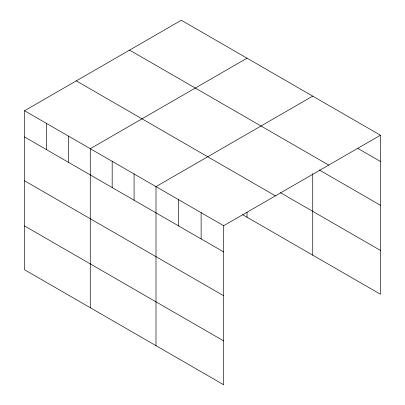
<?xml version="1.0" encoding="UTF-8"?>
<svg xmlns="http://www.w3.org/2000/svg" width="405" height="405" viewBox="0 0 405 405"><rect width="100%" height="100%" fill="white"/><g stroke="black" fill="none" stroke-linecap="round" stroke-linejoin="round"><path stroke-width="0.61" d="M24.558 110.747L223.697 225.722L223.697 384.75L24.558 269.776L24.558 110.747L181.303 20.25L380.442 135.224L380.442 294.253L242.635 214.69M247.02 58.193L90.274 148.686L90.274 307.719M312.736 96.132L155.991 186.629L155.991 345.657M223.697 225.722L380.442 135.224M357.873 148.417L380.442 161.448M129.575 50.114L328.718 165.088M319.186 169.908L380.442 205.274M280.427 192.684L380.442 250.427M76.282 80.884L275.425 195.853M24.558 136.971L223.697 251.945M24.558 180.797L223.697 295.772M24.558 225.95L223.697 340.924M312.736 173.71L312.736 255.165M247.02 212.215L247.02 217.222M201.128 212.691L201.128 238.915M178.559 199.66L178.559 225.884M134.085 173.983L134.085 200.207M112.18 161.332L112.18 187.555M68.369 136.04L68.369 162.263M46.464 123.393L46.464 149.617"/></g></svg>
